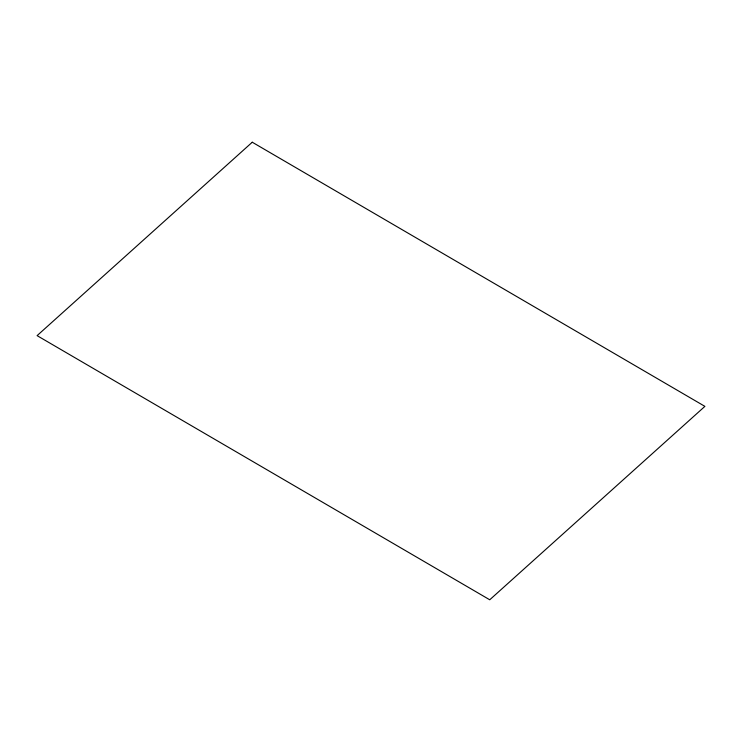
<?xml version="1.0" encoding="UTF-8"?>
<svg xmlns="http://www.w3.org/2000/svg" width="742" height="742" viewBox="0 0 742 742"><rect width="100%" height="100%" fill="white"/><g stroke="black" fill="none" stroke-linecap="round" stroke-linejoin="round"><path stroke-width="1.11" d="M252.261 142.223L37.1 335.634L489.739 599.777L704.9 406.366L252.261 142.223"/></g></svg>
